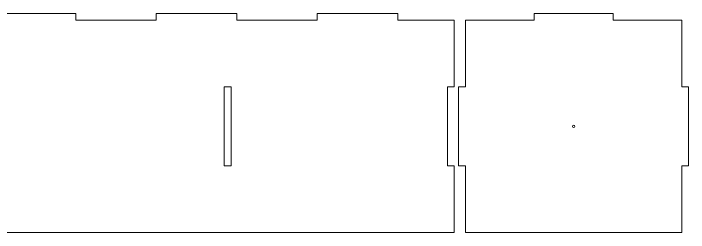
# Model space of a CAD drawing. Header units: centimetres. Extents: x -56 to 56, y -46 to 46.
# Drawn here: x -23.02 to 6.93, y -8.23 to 1.47 of the extents above; entities that cross this region are included whole.
import ezdxf

# ---------------------------------------------------------------- set-up
doc = ezdxf.new("R2010")
doc.units = ezdxf.units.CM
doc.header["$MEASUREMENT"] = 0
doc.layers.add('Camada 1', color=7, linetype='Continuous')

msp = doc.modelspace()

# ---------------------------------------------------------------- linework, layer by layer
at = {"layer": 'Camada 1', "color": 250, "lineweight": 20}
for points, knots in [([(-3.77088, -5.27568), (-3.77088, -5.27568), (-3.77088, -1.77568), (-3.77088, -1.77568), (-3.77088, -1.77568), (-3.77088, -1.77568), (-3.47088, -1.77568), (-3.47088, -1.77568), (-3.47088, -1.77568), (-3.47088, -1.77568), (-3.47088, 1.17432), (-3.47088, 1.17432), (-3.47088, 1.17432), (-3.47088, 1.17432), (-5.97088, 1.17432), (-5.97088, 1.17432), (-5.97088, 1.17432), (-5.97088, 1.17432), (-5.97088, 1.47432), (-5.97088, 1.47432), (-5.97088, 1.47432), (-5.97088, 1.47432), (-9.54231, 1.47432), (-9.54231, 1.47432), (-9.54231, 1.47432), (-9.54231, 1.47432), (-9.54231, 1.17432), (-9.54231, 1.17432), (-9.54231, 1.17432), (-9.54231, 1.17432), (-13.11374, 1.17432), (-13.11374, 1.17432), (-13.11374, 1.17432), (-13.11374, 1.17432), (-13.11374, 1.47432), (-13.11374, 1.47432), (-13.11374, 1.47432), (-13.11374, 1.47432), (-16.68517, 1.47432), (-16.68517, 1.47432), (-16.68517, 1.47432), (-16.68517, 1.47432), (-16.68517, 1.17432), (-16.68517, 1.17432), (-16.68517, 1.17432), (-16.68517, 1.17432), (-20.25659, 1.17432), (-20.25659, 1.17432), (-20.25659, 1.17432), (-20.25659, 1.17432), (-20.25659, 1.47432), (-20.25659, 1.47432), (-20.25659, 1.47432), (-20.25659, 1.47432), (-23.82802, 1.47432), (-23.82802, 1.47432), (-23.82802, 1.47432), (-23.82802, 1.47432), (-23.82802, 1.17432), (-23.82802, 1.17432), (-23.82802, 1.17432), (-23.82802, 1.17432), (-27.39945, 1.17432), (-27.39945, 1.17432), (-27.39945, 1.17432), (-27.39945, 1.17432), (-27.39945, 1.47432), (-27.39945, 1.47432), (-27.39945, 1.47432), (-27.39945, 1.47432), (-30.97088, 1.47432), (-30.97088, 1.47432), (-30.97088, 1.47432), (-30.97088, 1.47432), (-30.97088, 1.17432), (-30.97088, 1.17432), (-30.97088, 1.17432), (-30.97088, 1.17432), (-33.17088, 1.17432), (-33.17088, 1.17432), (-33.17088, 1.17432), (-33.17088, 1.17432), (-33.17088, -0.32568), (-33.17088, -0.32568), (-33.17088, -0.32568), (-33.17088, -0.32568), (-33.47088, -0.32568), (-33.47088, -0.32568), (-33.47088, -0.32568), (-33.47088, -0.32568), (-33.47088, -4.72568), (-33.47088, -4.72568), (-33.47088, -4.72568), (-33.47088, -4.72568), (-33.17088, -4.72568), (-33.17088, -4.72568), (-33.17088, -4.72568), (-33.17088, -4.72568), (-33.17088, -6.22568), (-33.17088, -6.22568), (-33.17088, -6.22568), (-33.17088, -6.75611), (-32.96017, -7.26482), (-32.58509, -7.63989), (-32.58509, -7.63989), (-32.21002, -8.01497), (-31.70131, -8.22568), (-31.17088, -8.22568), (-31.17088, -8.22568), (-31.17088, -8.22568), (-3.47088, -8.22568), (-3.47088, -8.22568), (-3.47088, -8.22568), (-3.47088, -8.22568), (-3.47088, -5.27568), (-3.47088, -5.27568), (-3.47088, -5.27568), (-3.47088, -5.27568), (-3.77088, -5.27568), (-3.77088, -5.27568)], [0, 0, 0, 0, 0.03225806, 0.03225806, 0.03225806, 0.03225806, 0.06451613, 0.06451613, 0.06451613, 0.06451613, 0.09677419, 0.09677419, 0.09677419, 0.09677419, 0.12903226, 0.12903226, 0.12903226, 0.12903226, 0.16129032, 0.16129032, 0.16129032, 0.16129032, 0.19354839, 0.19354839, 0.19354839, 0.19354839, 0.22580645, 0.22580645, 0.22580645, 0.22580645, 0.25806452, 0.25806452, 0.25806452, 0.25806452, 0.29032258, 0.29032258, 0.29032258, 0.29032258, 0.32258065, 0.32258065, 0.32258065, 0.32258065, 0.35483871, 0.35483871, 0.35483871, 0.35483871, 0.38709677, 0.38709677, 0.38709677, 0.38709677, 0.41935484, 0.41935484, 0.41935484, 0.41935484, 0.4516129, 0.4516129, 0.4516129, 0.4516129, 0.48387097, 0.48387097, 0.48387097, 0.48387097, 0.51612903, 0.51612903, 0.51612903, 0.51612903, 0.5483871, 0.5483871, 0.5483871, 0.5483871, 0.58064516, 0.58064516, 0.58064516, 0.58064516, 0.61290323, 0.61290323, 0.61290323, 0.61290323, 0.64516129, 0.64516129, 0.64516129, 0.64516129, 0.67741935, 0.67741935, 0.67741935, 0.67741935, 0.70967742, 0.70967742, 0.70967742, 0.70967742, 0.74193548, 0.74193548, 0.74193548, 0.74193548, 0.77419355, 0.77419355, 0.77419355, 0.77419355, 0.80645161, 0.80645161, 0.80645161, 0.80645161, 0.83870968, 0.83870968, 0.83870968, 0.83870968, 0.87096774, 0.87096774, 0.87096774, 0.87096774, 0.90322581, 0.90322581, 0.90322581, 0.90322581, 0.93548387, 0.93548387, 0.93548387, 0.93548387, 1, 1, 1, 1]), ([(-2.97088, -8.22568), (-2.97088, -8.22568), (6.62912, -8.22568), (6.62912, -8.22568), (6.62912, -8.22568), (6.62912, -8.22568), (6.62912, -5.27568), (6.62912, -5.27568), (6.62912, -5.27568), (6.62912, -5.27568), (6.92912, -5.27568), (6.92912, -5.27568), (6.92912, -5.27568), (6.92912, -5.27568), (6.92912, -1.77568), (6.92912, -1.77568), (6.92912, -1.77568), (6.92912, -1.77568), (6.62912, -1.77568), (6.62912, -1.77568), (6.62912, -1.77568), (6.62912, -1.77568), (6.62912, 1.17432), (6.62912, 1.17432), (6.62912, 1.17432), (6.62912, 1.17432), (3.57912, 1.17432), (3.57912, 1.17432), (3.57912, 1.17432), (3.57912, 1.17432), (3.57912, 1.47432), (3.57912, 1.47432), (3.57912, 1.47432), (3.57912, 1.47432), (0.07912, 1.47432), (0.07912, 1.47432), (0.07912, 1.47432), (0.07912, 1.47432), (0.07912, 1.17432), (0.07912, 1.17432), (0.07912, 1.17432), (0.07912, 1.17432), (-2.97088, 1.17432), (-2.97088, 1.17432), (-2.97088, 1.17432), (-2.97088, 1.17432), (-2.97088, -1.77568), (-2.97088, -1.77568), (-2.97088, -1.77568), (-2.97088, -1.77568), (-3.27088, -1.77568), (-3.27088, -1.77568), (-3.27088, -1.77568), (-3.27088, -1.77568), (-3.27088, -5.27568), (-3.27088, -5.27568), (-3.27088, -5.27568), (-3.27088, -5.27568), (-2.97088, -5.27568), (-2.97088, -5.27568), (-2.97088, -5.27568), (-2.97088, -5.27568), (-2.97088, -8.22568), (-2.97088, -8.22568)], [0, 0, 0, 0, 0.05882353, 0.05882353, 0.05882353, 0.05882353, 0.11764706, 0.11764706, 0.11764706, 0.11764706, 0.17647059, 0.17647059, 0.17647059, 0.17647059, 0.23529412, 0.23529412, 0.23529412, 0.23529412, 0.29411765, 0.29411765, 0.29411765, 0.29411765, 0.35294118, 0.35294118, 0.35294118, 0.35294118, 0.41176471, 0.41176471, 0.41176471, 0.41176471, 0.47058824, 0.47058824, 0.47058824, 0.47058824, 0.52941176, 0.52941176, 0.52941176, 0.52941176, 0.58823529, 0.58823529, 0.58823529, 0.58823529, 0.64705882, 0.64705882, 0.64705882, 0.64705882, 0.70588235, 0.70588235, 0.70588235, 0.70588235, 0.76470588, 0.76470588, 0.76470588, 0.76470588, 0.82352941, 0.82352941, 0.82352941, 0.82352941, 0.88235294, 0.88235294, 0.88235294, 0.88235294, 1, 1, 1, 1]), ([(-13.37088, -1.77568), (-13.37088, -1.77568), (-13.37088, -5.27568), (-13.37088, -5.27568), (-13.37088, -5.27568), (-13.37088, -5.27568), (-13.67088, -5.27568), (-13.67088, -5.27568), (-13.67088, -5.27568), (-13.67088, -5.27568), (-13.67088, -1.77568), (-13.67088, -1.77568), (-13.67088, -1.77568), (-13.67088, -1.77568), (-13.37088, -1.77568), (-13.37088, -1.77568)], [0, 0, 0, 0, 0.2, 0.2, 0.2, 0.2, 0.4, 0.4, 0.4, 0.4, 0.6, 0.6, 0.6, 0.6, 1, 1, 1, 1]), ([(1.82912, -3.57568), (1.80151, -3.57568), (1.77912, -3.55329), (1.77912, -3.52568), (1.77912, -3.52568), (1.77912, -3.49807), (1.80151, -3.47568), (1.82912, -3.47568), (1.82912, -3.47568), (1.85673, -3.47568), (1.87912, -3.49807), (1.87912, -3.52568), (1.87912, -3.52568), (1.87912, -3.55329), (1.85673, -3.57568), (1.82912, -3.57568)], [0, 0, 0, 0, 0.2, 0.2, 0.2, 0.2, 0.4, 0.4, 0.4, 0.4, 0.6, 0.6, 0.6, 0.6, 1, 1, 1, 1])]:
    msp.add_open_spline(points, degree=3, knots=knots, dxfattribs=at)

doc.saveas('drawing.dxf')
